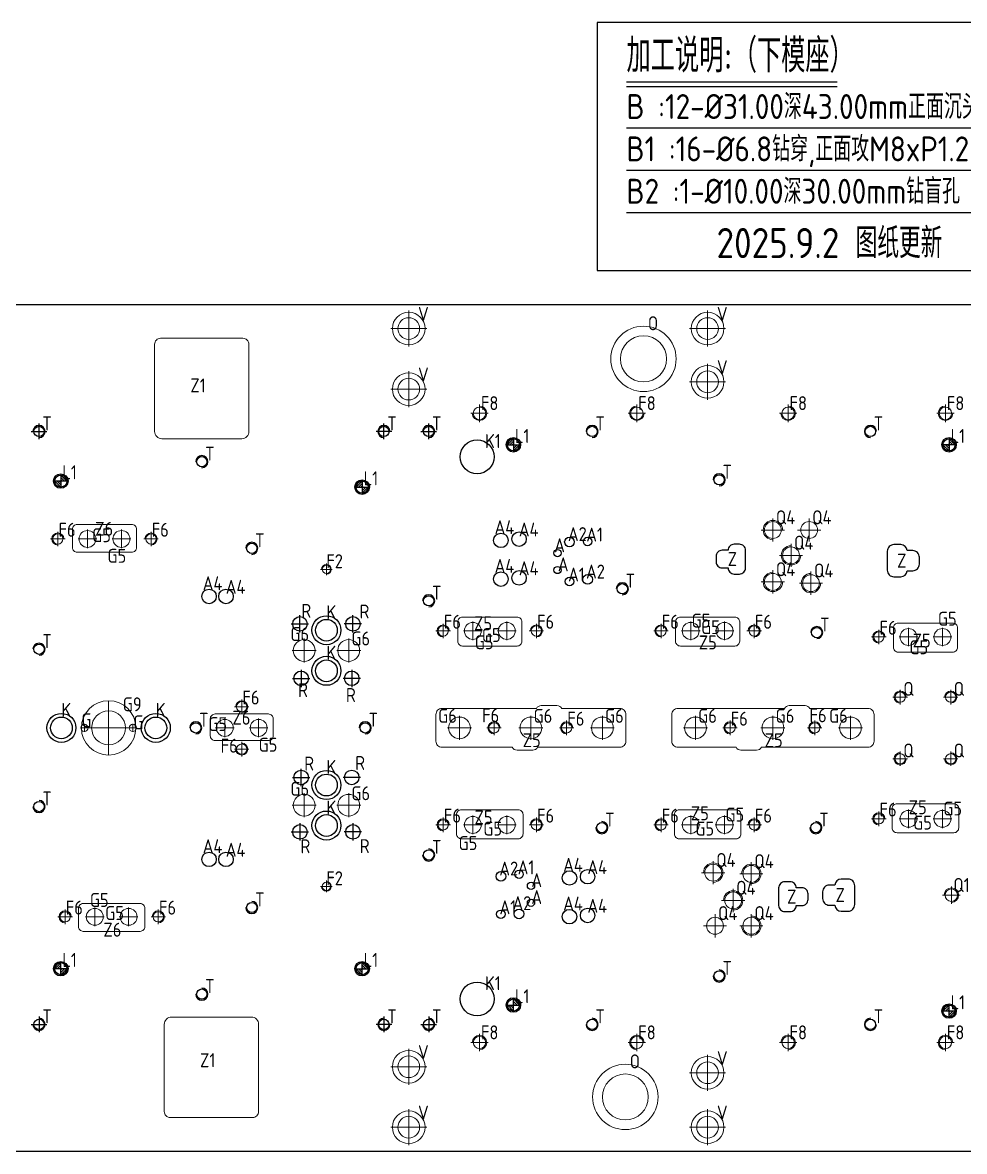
# Model space of a CAD drawing. Header units: millimetres. Extents: x 48713 to 52136, y -7473 to -5559.
# Drawn here: x 49564 to 50342, y -6492 to -5559 of the extents above; entities that cross this region are included whole.
import ezdxf
from ezdxf.enums import TextEntityAlignment as Align

# ---------------------------------------------------------------- set-up
doc = ezdxf.new("R2010")
doc.units = ezdxf.units.MM
for name, pattern in [('CENTER', [0]), ('DASHED', [0]), ('HIDDEN', [0])]:
    doc.linetypes.add(name, pattern=pattern)
for name, color, linetype in [('DIM', 4, 'Continuous'), ('LP', 255, 'Continuous'), ('LP_O', 40, 'Continuous'), ('PH', 255, 'Continuous'), ('PRESS', 3, 'Continuous'), ('TEXT', 4, 'Continuous')]:
    doc.layers.add(name, color=color, linetype=linetype)
doc.styles.add('gbenor', font='gbenor.shx', dxfattribs={"bigfont": 'gbcbig.shx'})
doc.styles.get("Standard").update_dxf_attribs({"font": 'txt.shx', "width": 0.85, "bigfont": 'ctxt.shx'})
doc.dimstyles.new('T-2-WX', dxfattribs={"dimtxt": 2, "dimasz": 2, "dimexe": 0.5, "dimexo": 0.5, "dimgap": 0.5, "dimtad": 1, "dimtxsty": 'Standard', "dimblk": 'OPEN30', "dimcen": 0, "dimazin": 3, "dimtfac": 1, "dimtmove": 0, "dimatfit": 3, "dimldrblk": 'OPEN30', "dimlwd": -1, "dimlwe": -1})

# ---------------------------------------------------------------- blocks, each defined once
blk = doc.blocks.new('locater0')
for p, q in [((-0.6, 0), (0.6, 0)), ((-0.5, -0.003), (0, 0.497)), ((-0.3, 0), (0, 0.3)), ((-0.1, 0), (0, 0.1)), ((0, 0.6), (0, -0.6)), ((0.5, 0.003), (0, -0.497)), ((0.1, 0), (0, -0.1)), ((0.3, 0), (0, -0.3))]:
    blk.add_line(p, q)
for start, end in [(90, 180), (270, 0)]:
    blk.add_arc((0, 0), 0.5, start, end)
blk = doc.blocks.new('*D7583')
at = {"layer": 'Defpoints', "color": 0}
for p in [(51417.06, -5792.37), (51441.44, -5792.37), (48827.06, -6492.37)]:
    blk.add_point(p, dxfattribs=at)
at = {"layer": 'DIM', "color": 0}
blk.add_line((51417.56, -5792.37), (51446.31, -5792.37), dxfattribs=at)
at = {"layer": 'DIM', "color": 0, "insert": (51444.12, -5790.87), "char_height": 2, "attachment_point": 5}
blk.add_mtext('700', dxfattribs=at)
blk = doc.blocks.new('_Open30')
blk = doc.blocks.new('*D7584')
at = {"layer": 'Defpoints', "color": 0}
for p in [(51417.06, -5758.21), (51417.06, -5792.37), (48827.06, -6492.37)]:
    blk.add_point(p, dxfattribs=at)
at = {"layer": 'DIM', "color": 0}
blk.add_line((51417.06, -5791.87), (51417.06, -5751.72), dxfattribs=at)
at = {"layer": 'DIM', "color": 0, "insert": (51415.56, -5754.72), "char_height": 2, "attachment_point": 5, "rotation": 90}
blk.add_mtext('2590', dxfattribs=at)

msp = doc.modelspace()

# ---------------------------------------------------------------- linework, layer by layer
at = {"layer": 'LP'}
msp.add_lwpolyline([(48827.062, -6492.37), (48827.062, -5792.37), (51417.062, -5792.37), (51417.062, -6492.37)], close=True, dxfattribs=at)
at = {"layer": 'LP_O', "color": 4, "linetype": 'CENTER', "lineweight": 15}
for p, q in [((49883.062, -5827.22), (49883.062, -5797.52)), ((50130.062, -5827.22), (50130.062, -5797.52)), ((49868.212, -5812.37), (49897.912, -5812.37)), ((50115.212, -5812.37), (50144.912, -5812.37)), ((49883.062, -5877.22), (49883.062, -5847.52)), ((50130.062, -5871.22), (50130.062, -5841.52)), ((50115.212, -5856.37), (50144.912, -5856.37)), ((49868.212, -5862.37), (49897.912, -5862.37)), ((49941.562, -5875.17), (49941.562, -5889.57)), ((50071.562, -5875.17), (50071.562, -5889.57)), ((50196.562, -5875.17), (50196.562, -5889.57)), ((50326.562, -5875.17), (50326.562, -5889.57)), ((49934.362, -5882.37), (49948.762, -5882.37)), ((50078.762, -5882.37), (50064.362, -5882.37)), ((50189.362, -5882.37), (50203.762, -5882.37)), ((50333.762, -5882.37), (50319.362, -5882.37)), ((50183.957, -5988.434), (50183.957, -5969.234)), ((50213.957, -5988.434), (50213.957, -5969.234)), ((49617.625, -5993.934), (49617.625, -5978.534)), ((49645.625, -5993.934), (49645.625, -5978.534)), ((50193.557, -5978.834), (50174.357, -5978.834)), ((50223.557, -5978.834), (50204.357, -5978.834)), ((49599.125, -5986.234), (49587.125, -5986.234)), ((49593.125, -5992.234), (49593.125, -5980.234)), ((49609.925, -5986.234), (49625.325, -5986.234)), ((49637.925, -5986.234), (49653.325, -5986.234)), ((49664.125, -5986.234), (49676.125, -5986.234)), ((49670.125, -5992.234), (49670.125, -5980.234)), ((50198.957, -5990.183), (50198.957, -6009.383)), ((49815.062, -6016.17), (49815.062, -6006.57)), ((50208.557, -5999.783), (50189.357, -5999.783)), ((49810.262, -6011.37), (49819.862, -6011.37)), ((50183.957, -6012.132), (50183.957, -6031.332)), ((50215.457, -6013.132), (50215.457, -6032.332)), ((50193.557, -6021.732), (50174.357, -6021.732)), ((50225.057, -6022.732), (50205.857, -6022.732)), ((49917.562, -6062.241), (49905.562, -6062.241)), ((49911.562, -6068.241), (49911.562, -6056.241)), ((49928.362, -6062.241), (49943.762, -6062.241)), ((49936.062, -6054.541), (49936.062, -6069.941)), ((49956.362, -6062.241), (49971.762, -6062.241)), ((49964.062, -6054.541), (49964.062, -6069.941)), ((49982.562, -6062.241), (49994.562, -6062.241)), ((49988.562, -6068.241), (49988.562, -6056.241)), ((50097.562, -6062.241), (50085.562, -6062.241)), ((50091.562, -6068.241), (50091.562, -6056.241)), ((50108.362, -6062.241), (50123.762, -6062.241)), ((50116.062, -6054.541), (50116.062, -6069.941)), ((50136.362, -6062.241), (50151.762, -6062.241)), ((50144.062, -6054.541), (50144.062, -6069.941)), ((50162.562, -6062.241), (50174.562, -6062.241)), ((50168.562, -6068.241), (50168.562, -6056.241)), ((50271.562, -6073.241), (50271.562, -6061.241)), ((50296.062, -6059.541), (50296.062, -6074.941)), ((50324.062, -6059.541), (50324.062, -6074.941)), ((49796.664, -6088.321), (49796.664, -6068.521)), ((49833.46, -6088.321), (49833.46, -6068.521)), ((50277.562, -6067.241), (50265.562, -6067.241)), ((50288.362, -6067.241), (50303.762, -6067.241)), ((50316.362, -6067.241), (50331.762, -6067.241)), ((49786.764, -6078.421), (49806.564, -6078.421)), ((49823.56, -6078.421), (49843.36, -6078.421)), ((49745.062, -6130.87), (49745.062, -6118.87)), ((50324.922, -6116.89), (50336.922, -6116.89)), ((50330.922, -6122.89), (50330.922, -6110.89)), ((49635.062, -6164.37), (49635.062, -6120.37)), ((49739.062, -6124.87), (49751.062, -6124.87)), ((49731.062, -6150.07), (49731.062, -6134.67)), ((49759.062, -6150.07), (49759.062, -6134.67)), ((49953.56, -6148.37), (49953.56, -6136.37)), ((50013.56, -6148.37), (50013.56, -6136.37)), ((50148.56, -6148.37), (50148.56, -6136.37)), ((50218.56, -6148.37), (50218.56, -6136.37)), ((49611.762, -6142.37), (49618.362, -6142.37)), ((49657.062, -6142.37), (49613.062, -6142.37)), ((49615.062, -6145.67), (49615.062, -6139.07)), ((49651.762, -6142.37), (49658.362, -6142.37)), ((49655.062, -6145.67), (49655.062, -6139.07)), ((49723.362, -6142.37), (49738.762, -6142.37)), ((49751.362, -6142.37), (49766.762, -6142.37)), ((49959.56, -6142.37), (49947.56, -6142.37)), ((50019.56, -6142.37), (50007.56, -6142.37)), ((50154.56, -6142.37), (50142.56, -6142.37)), ((50224.56, -6142.37), (50212.56, -6142.37)), ((49745.062, -6153.87), (49745.062, -6165.87)), ((49739.062, -6159.87), (49751.062, -6159.87)), ((50330.922, -6161.85), (50330.922, -6173.85)), ((50324.922, -6167.85), (50336.922, -6167.85)), ((49796.664, -6196.418), (49796.664, -6216.218)), ((49833.46, -6196.418), (49833.46, -6216.218)), ((49786.764, -6206.318), (49806.564, -6206.318)), ((49823.56, -6206.318), (49843.36, -6206.318)), ((50271.562, -6223.498), (50271.562, -6211.498)), ((50296.062, -6225.198), (50296.062, -6209.798)), ((50324.062, -6225.198), (50324.062, -6209.798)), ((49911.562, -6228.498), (49911.562, -6216.498)), ((49936.062, -6230.198), (49936.062, -6214.798)), ((49964.062, -6230.198), (49964.062, -6214.798)), ((49988.562, -6228.498), (49988.562, -6216.498)), ((50091.562, -6228.498), (50091.562, -6216.498)), ((50116.062, -6230.198), (50116.062, -6214.798)), ((50144.062, -6230.198), (50144.062, -6214.798)), ((50168.562, -6228.498), (50168.562, -6216.498)), ((50277.562, -6217.498), (50265.562, -6217.498)), ((50288.362, -6217.498), (50303.762, -6217.498)), ((50316.362, -6217.498), (50331.762, -6217.498)), ((49917.562, -6222.498), (49905.562, -6222.498)), ((49928.362, -6222.498), (49943.762, -6222.498)), ((49956.362, -6222.498), (49971.762, -6222.498)), ((49982.562, -6222.498), (49994.562, -6222.498)), ((50097.562, -6222.498), (50085.562, -6222.498)), ((50108.362, -6222.498), (50123.762, -6222.498)), ((50136.362, -6222.498), (50151.762, -6222.498)), ((50162.562, -6222.498), (50174.562, -6222.498)), ((50134.667, -6271.608), (50134.667, -6252.408)), ((50166.167, -6272.608), (50166.167, -6253.408)), ((49815.062, -6268.57), (49815.062, -6278.17)), ((50125.067, -6262.008), (50144.267, -6262.008)), ((50156.567, -6263.008), (50175.767, -6263.008)), ((49810.262, -6273.37), (49819.862, -6273.37)), ((50151.167, -6294.557), (50151.167, -6275.357)), ((50331.472, -6287.757), (50331.472, -6273.357)), ((50141.567, -6284.957), (50160.767, -6284.957)), ((50324.272, -6280.557), (50338.672, -6280.557)), ((49599.125, -6304.505), (49599.125, -6292.505)), ((49623.625, -6306.205), (49623.625, -6290.805)), ((49651.625, -6306.205), (49651.625, -6290.805)), ((49676.125, -6304.505), (49676.125, -6292.505)), ((50136.167, -6296.306), (50136.167, -6315.506)), ((50166.167, -6296.306), (50166.167, -6315.506)), ((49605.125, -6298.505), (49593.125, -6298.505)), ((49615.925, -6298.505), (49631.325, -6298.505)), ((49643.925, -6298.505), (49659.325, -6298.505)), ((49670.125, -6298.505), (49682.125, -6298.505)), ((50126.567, -6305.906), (50145.767, -6305.906)), ((50156.567, -6305.906), (50175.767, -6305.906)), ((49941.562, -6409.57), (49941.562, -6395.17)), ((50071.562, -6409.57), (50071.562, -6395.17)), ((50196.562, -6409.57), (50196.562, -6395.17)), ((50326.562, -6409.57), (50326.562, -6395.17)), ((49883.062, -6407.52), (49883.062, -6437.22)), ((49934.362, -6402.37), (49948.762, -6402.37)), ((50078.762, -6402.37), (50064.362, -6402.37)), ((50189.362, -6402.37), (50203.762, -6402.37)), ((50333.762, -6402.37), (50319.362, -6402.37)), ((50130.062, -6412.52), (50130.062, -6442.22)), ((49868.212, -6422.37), (49897.912, -6422.37)), ((50115.212, -6427.37), (50144.912, -6427.37)), ((49883.062, -6457.52), (49883.062, -6487.22)), ((50130.062, -6457.52), (50130.062, -6487.22)), ((49868.212, -6472.37), (49897.912, -6472.37)), ((50115.212, -6472.37), (50144.912, -6472.37))]:
    msp.add_line(p, q, dxfattribs=at)
at = {"layer": 'LP_O', "color": 4, "linetype": 'CENTER', "ltscale": 0.009}
for p, q in [((49577.562, -5903.87), (49577.562, -5890.87)), ((49862.562, -5903.87), (49862.562, -5890.87)), ((49899.562, -5903.87), (49899.562, -5890.87)), ((49571.062, -5897.37), (49584.062, -5897.37)), ((49869.062, -5897.37), (49856.062, -5897.37)), ((49893.062, -5897.37), (49906.062, -5897.37)), ((49577.562, -6380.87), (49577.562, -6393.87)), ((49862.562, -6380.87), (49862.562, -6393.87)), ((49899.562, -6380.87), (49899.562, -6393.87)), ((49571.062, -6387.37), (49584.062, -6387.37)), ((49869.062, -6387.37), (49856.062, -6387.37)), ((49893.062, -6387.37), (49906.062, -6387.37))]:
    msp.add_line(p, q, dxfattribs=at)
at = {"layer": 'LP_O', "color": 4, "linetype": 'CENTER'}
for p, q in [((49793.164, -6063.571), (49793.164, -6049.271)), ((49836.96, -6063.571), (49836.96, -6049.271)), ((49786.014, -6056.421), (49800.314, -6056.421)), ((49844.11, -6056.421), (49829.81, -6056.421)), ((49794.164, -6094.27), (49794.164, -6108.57)), ((49835.96, -6094.27), (49835.96, -6108.57)), ((49787.014, -6101.42), (49801.314, -6101.42)), ((49843.11, -6101.42), (49828.81, -6101.42)), ((49787.014, -6183.32), (49801.314, -6183.32)), ((49794.164, -6190.47), (49794.164, -6176.17)), ((49843.11, -6183.32), (49828.81, -6183.32)), ((49793.164, -6221.168), (49793.164, -6235.468)), ((49836.96, -6221.168), (49836.96, -6235.468)), ((49786.014, -6228.318), (49800.314, -6228.318)), ((49844.11, -6228.318), (49829.81, -6228.318))]:
    msp.add_line(p, q, dxfattribs=at)
at = {"layer": 'LP_O', "color": 94, "linetype": 'Continuous', "lineweight": 0}
for points in [[(49679.062, -5903.37), (49745.062, -5903.37, 0.4142136), (49751.062, -5897.37), (49751.062, -5825.37, 0.4142136), (49746.062, -5820.37), (49678.062, -5820.37, 0.4142136), (49673.062, -5825.37), (49673.062, -5897.37, 0.4142136)], [(49687.062, -6381.37), (49753.062, -6381.37, -0.4142136), (49759.062, -6387.37), (49759.062, -6459.37, -0.4142136), (49754.062, -6464.37), (49686.062, -6464.37, -0.4142136), (49681.062, -6459.37), (49681.062, -6387.37, -0.4142136)]]:
    msp.add_lwpolyline(points, format="xyb", close=True, dxfattribs=at)
at = {"layer": 'LP_O', "color": 94, "linetype": 'Continuous', "lineweight": 15}
for points in [[(49654.125, -5997.234), (49609.125, -5997.234, -0.4142136), (49605.125, -5993.234), (49605.125, -5978.234, -0.4142136), (49609.125, -5974.234), (49654.125, -5974.234, -0.4142136), (49658.125, -5978.234), (49658.125, -5993.234, -0.4142136)], [(49972.562, -6050.741), (49927.562, -6050.741, 0.4142136), (49923.562, -6054.741), (49923.562, -6070.741, 0.4142136), (49927.562, -6074.741), (49972.562, -6074.741, 0.4142136), (49976.562, -6070.741), (49976.562, -6054.741, 0.4142136)], [(50152.562, -6050.741), (50107.562, -6050.741, 0.4142136), (50103.562, -6054.741), (50103.562, -6070.741, 0.4142136), (50107.562, -6074.741), (50152.562, -6074.741, 0.4142136), (50156.562, -6070.741), (50156.562, -6054.741, 0.4142136)], [(50332.562, -6055.741), (50287.562, -6055.741, 0.4142136), (50283.562, -6059.741), (50283.562, -6075.741, 0.4142136), (50287.562, -6079.741), (50332.562, -6079.741, 0.4142136), (50336.562, -6075.741), (50336.562, -6059.741, 0.4142136)], [(49989.514, -6158.42, -0.2747871), (49985.56, -6160.77), (49972.56, -6160.77, -0.2747871), (49968.607, -6158.42), (49910.512, -6158.42, -0.4142136), (49905.512, -6153.42), (49905.512, -6131.319, -0.4142136), (49910.512, -6126.319), (49988.607, -6126.319, -0.2747871), (49992.56, -6123.969), (50005.56, -6123.969, -0.2747871), (50009.514, -6126.319), (50057.609, -6126.319, -0.4142136), (50062.609, -6131.319), (50062.609, -6153.42, -0.4142136), (50057.609, -6158.42)], [(50105.512, -6158.42), (50153.607, -6158.42, 0.2747871), (50157.56, -6160.77), (50170.56, -6160.77, 0.2747871), (50174.514, -6158.42), (50262.609, -6158.42, 0.4142136), (50267.609, -6153.42), (50267.609, -6131.319, 0.4142136), (50262.609, -6126.319), (50214.514, -6126.319, 0.2747871), (50210.56, -6123.969), (50197.56, -6123.969, 0.2747871), (50193.607, -6126.319), (50105.512, -6126.319, 0.4142136), (50100.512, -6131.319), (50100.512, -6153.42, 0.4142136)], [(49767.062, -6152.87), (49723.062, -6152.87, -0.4142136), (49719.062, -6148.87), (49719.062, -6134.87, -0.4142136), (49723.062, -6130.87), (49767.062, -6130.87, -0.4142136), (49771.062, -6134.87), (49771.062, -6148.87, -0.4142136)], [(49973.562, -6233.998), (49926.562, -6233.998, -0.4142136), (49922.562, -6229.998), (49922.562, -6213.998, -0.4142136), (49926.562, -6209.998), (49973.562, -6209.998, -0.4142136), (49977.562, -6213.998), (49977.562, -6229.998, -0.4142136)], [(50153.562, -6233.998), (50106.562, -6233.998, -0.4142136), (50102.562, -6229.998), (50102.562, -6213.998, -0.4142136), (50106.562, -6209.998), (50153.562, -6209.998, -0.4142136), (50157.562, -6213.998), (50157.562, -6229.998, -0.4142136)], [(50333.562, -6228.998), (50286.562, -6228.998, -0.4142136), (50282.562, -6224.998), (50282.562, -6208.998, -0.4142136), (50286.562, -6204.998), (50333.562, -6204.998, -0.4142136), (50337.562, -6208.998), (50337.562, -6224.998, -0.4142136)], [(49661.125, -6287.505), (49614.125, -6287.505, 0.4142136), (49610.125, -6291.505), (49610.125, -6306.505, 0.4142136), (49614.125, -6310.505), (49661.125, -6310.505, 0.4142136), (49665.125, -6306.505), (49665.125, -6291.505, 0.4142136)]]:
    msp.add_lwpolyline(points, format="xyb", close=True, dxfattribs=at)
at = {"layer": 'LP_O', "linetype": 'Continuous'}
for points in [[(50142.072, -5995.583, 0.4142136), (50137.072, -6000.583), (50137.072, -6005.183, 0.4142136), (50142.072, -6010.183), (50146.922, -6010.183, 0.4142136), (50151.922, -6015.183), (50156.372, -6015.183, 0.4142136), (50161.372, -6010.183), (50161.372, -5995.583, 0.4142136), (50156.372, -5990.583), (50151.922, -5990.583, 0.4142136), (50146.922, -5995.583)], [(50289.582, -5990.883), (50283.982, -5990.883, 0.4142136), (50278.482, -5996.383), (50278.482, -6011.983, 0.4142136), (50283.982, -6017.483), (50289.582, -6017.483, 0.3877946), (50295.059, -6012.483), (50299.582, -6012.483, 0.4142136), (50305.082, -6006.983), (50305.082, -6001.383, 0.4142136), (50299.582, -5995.883), (50295.059, -5995.883, 0.3877946)], [(50240.541, -6293.857), (50246.141, -6293.857, 0.4142136), (50251.641, -6288.357), (50251.641, -6272.757, 0.4142136), (50246.141, -6267.257), (50240.541, -6267.257, 0.3877946), (50235.064, -6272.257), (50230.541, -6272.257, 0.4142136), (50225.041, -6277.757), (50225.041, -6283.357, 0.4142136), (50230.541, -6288.857), (50235.064, -6288.857, 0.3877946)], [(50208.052, -6289.157, 0.4142136), (50213.052, -6284.157), (50213.052, -6279.557, 0.4142136), (50208.052, -6274.557), (50203.202, -6274.557, 0.4142136), (50198.202, -6269.557), (50193.752, -6269.557, 0.4142136), (50188.752, -6274.557), (50188.752, -6289.157, 0.4142136), (50193.752, -6294.157), (50198.202, -6294.157, 0.4142136), (50203.202, -6289.157)]]:
    msp.add_lwpolyline(points, format="xyb", close=True, dxfattribs=at)
at = {"layer": 'LP_O', "color": 4, "linetype": 'CENTER', "lineweight": 15}
for points in [[(50295.202, -6116.89), (50283.202, -6116.89)], [(50289.202, -6122.89), (50289.202, -6110.89)], [(49925.062, -6152.27), (49925.062, -6132.47)], [(49984.06, -6152.27), (49984.06, -6132.47)], [(50043.059, -6152.27), (50043.059, -6132.47)], [(50120.062, -6152.27), (50120.062, -6132.47)], [(50184.06, -6152.27), (50184.06, -6132.47)], [(50248.059, -6152.27), (50248.059, -6132.47)], [(49915.162, -6142.37), (49934.962, -6142.37)], [(49993.96, -6142.37), (49974.16, -6142.37)], [(50052.959, -6142.37), (50033.159, -6142.37)], [(50110.162, -6142.37), (50129.962, -6142.37)], [(50193.96, -6142.37), (50174.16, -6142.37)], [(50257.959, -6142.37), (50238.159, -6142.37)], [(50289.202, -6161.85), (50289.202, -6173.85)], [(50295.202, -6167.85), (50283.202, -6167.85)]]:
    msp.add_lwpolyline(points, dxfattribs=at)
at = {"layer": 'LP_O', "color": 4, "linetype": 'DASHED', "lineweight": 15}
for points in [[(50294.202, -6116.89, 2.4142136), (50289.202, -6121.89)], [(50289.202, -6162.85, 2.4142136), (50294.202, -6167.85)]]:
    msp.add_lwpolyline(points, format="xyb", dxfattribs=at)
at = {"layer": 'LP_O', "linetype": 'Continuous', "lineweight": 15}
for centre, radius in [((49883.062, -5812.37), 13.5), ((50130.062, -5812.37), 13.5), ((49883.062, -5812.37), 9), ((50130.062, -5812.37), 9), ((49883.062, -5862.37), 13.5), ((50130.062, -5856.37), 13.5), ((50130.062, -5856.37), 9), ((49883.062, -5862.37), 9), ((49617.625, -5986.234), 7), ((49645.625, -5986.234), 7), ((49936.062, -6062.241), 7), ((49964.062, -6062.241), 7), ((50116.062, -6062.241), 7), ((50144.062, -6062.241), 7), ((50296.062, -6067.241), 7), ((50324.062, -6067.241), 7), ((49796.664, -6078.421), 9), ((49833.46, -6078.421), 9), ((49635.062, -6142.37), 14), ((49731.062, -6142.37), 7), ((49759.062, -6142.37), 7), ((49925.062, -6142.37), 9), ((49984.06, -6142.37), 9), ((50043.059, -6142.37), 9), ((50120.062, -6142.37), 9), ((50184.06, -6142.37), 9), ((50248.059, -6142.37), 9), ((49615.062, -6142.37), 3), ((49655.062, -6142.37), 3), ((49796.664, -6206.318), 9), ((49833.46, -6206.318), 9), ((50296.062, -6217.498), 7), ((50324.062, -6217.498), 7), ((49936.062, -6222.498), 7), ((49964.062, -6222.498), 7), ((50116.062, -6222.498), 7), ((50144.062, -6222.498), 7), ((49623.625, -6298.505), 7), ((49651.625, -6298.505), 7), ((49883.062, -6422.37), 13.5), ((49883.062, -6422.37), 9), ((50130.062, -6427.37), 13.5), ((50130.062, -6427.37), 9), ((49883.062, -6472.37), 13.5), ((49883.062, -6472.37), 9), ((50130.062, -6472.37), 13.5), ((50130.062, -6472.37), 9)]:
    msp.add_circle(centre, radius, dxfattribs=at)
at = {"layer": 'LP_O', "linetype": 'DASHED', "lineweight": 9, "ltscale": 30}
for centre in [(50077.062, -5837.37), (50062.062, -6447.37)]:
    msp.add_circle(centre, 27, dxfattribs=at)
at = {"layer": 'LP_O', "lineweight": 9}
for centre in [(50077.062, -5837.37), (50062.062, -6447.37)]:
    msp.add_circle(centre, 19, dxfattribs=at)
at = {"layer": 'LP_O', "color": 4, "linetype": 'DASHED', "lineweight": 15}
for centre, radius in [((49941.562, -5882.37), 5.15), ((50071.562, -5882.37), 5.15), ((50196.562, -5882.37), 5.15), ((50326.562, -5882.37), 5.15), ((50183.957, -5978.834), 7), ((50213.957, -5978.834), 7), ((49593.125, -5986.234), 4.25), ((49670.125, -5986.234), 4.25), ((50198.957, -5999.783), 7), ((49815.062, -6011.37), 3.4), ((50183.957, -6021.732), 7), ((50215.457, -6022.732), 7), ((49911.562, -6062.241), 4.25), ((49988.562, -6062.241), 4.25), ((50091.562, -6062.241), 4.25), ((50168.562, -6062.241), 4.25), ((50271.562, -6067.241), 4.25), ((50289.202, -6116.89), 4.25), ((50330.922, -6116.89), 4.25), ((49745.062, -6124.87), 4.25), ((49953.56, -6142.37), 4.25), ((50013.56, -6142.37), 4.25), ((50148.56, -6142.37), 4.25), ((50218.56, -6142.37), 4.25), ((49745.062, -6159.87), 4.25), ((50289.202, -6167.85), 4.25), ((50330.922, -6167.85), 4.25), ((49911.562, -6222.498), 4.25), ((49988.562, -6222.498), 4.25), ((50091.562, -6222.498), 4.25), ((50168.562, -6222.498), 4.25), ((50271.562, -6217.498), 4.25), ((50134.667, -6262.008), 7), ((50166.167, -6263.008), 7), ((49815.062, -6273.37), 3.4), ((50151.167, -6284.957), 7), ((50331.472, -6280.557), 5.15), ((49599.125, -6298.505), 4.25), ((49676.125, -6298.505), 4.25), ((50136.167, -6305.906), 7), ((50166.167, -6305.906), 7), ((49941.562, -6402.37), 5.15), ((50071.562, -6402.37), 5.15), ((50196.562, -6402.37), 5.15), ((50326.562, -6402.37), 5.15)]:
    msp.add_circle(centre, radius, dxfattribs=at)
at = {"layer": 'LP_O'}
for centre, radius in [((49577.562, -5897.37), 4.25), ((49862.562, -5897.37), 4.25), ((49899.562, -5897.37), 4.25), ((50034.562, -5897.37), 4.25), ((50264.562, -5897.37), 4.25), ((49939.562, -5918.37), 14), ((49969.562, -5908.37), 5.005), ((50329.562, -5908.37), 5.005), ((49712.062, -5922.37), 4.25), ((50139.562, -5937.37), 4.25), ((49595.562, -5938.37), 5.005), ((49844.562, -5943.37), 5.005), ((49959.222, -5987.383), 6), ((49974.222, -5986.383), 6), ((50015.902, -5988.683), 4), ((50030.902, -5988.366), 3.5), ((49753.355, -5993.967), 4.25), ((50006.012, -5997.883), 3), ((49959.222, -6019.383), 6), ((49974.222, -6018.383), 6), ((50006.012, -6011.883), 3), ((50030.902, -6019.683), 4), ((50015.902, -6021.366), 3.5), ((50059.562, -6027.37), 4.25), ((49718.062, -6033.723), 6), ((49732.062, -6033.723), 6), ((49899.562, -6037.37), 4.25), ((49815.062, -6061.671), 12), ((50220.207, -6063.609), 4.25), ((49577.562, -6077.37), 4.25), ((49815.062, -6095.171), 12), ((49596.062, -6142.37), 12), ((49674.062, -6142.37), 12), ((49707.062, -6142.37), 4.25), ((49847.062, -6142.37), 4.25), ((49815.062, -6189.568), 12), ((49577.562, -6207.37), 4.25), ((49815.062, -6223.068), 12), ((50042.589, -6224.793), 4.25), ((50219.487, -6224.793), 4.25), ((49718.062, -6251.017), 6), ((49732.062, -6251.017), 6), ((49899.562, -6247.37), 4.25), ((50030.902, -6265.357), 6), ((49959.222, -6265.057), 4), ((49974.222, -6263.373), 3.5), ((50015.902, -6266.357), 6), ((49984.112, -6272.857), 3), ((49753.355, -6290.772), 4.25), ((49984.112, -6286.857), 3), ((49959.222, -6296.373), 3.5), ((49974.222, -6296.057), 4), ((50015.902, -6298.357), 6), ((50030.902, -6297.357), 6), ((49595.562, -6341.37), 5.005), ((49844.562, -6341.37), 5.005), ((50139.562, -6347.37), 4.25), ((49939.562, -6366.37), 14), ((49712.062, -6362.37), 4.25), ((49969.562, -6371.37), 5.005), ((50329.562, -6376.37), 5.005), ((49577.562, -6387.37), 4.25), ((49862.562, -6387.37), 4.25), ((49899.562, -6387.37), 4.25), ((50034.562, -6387.37), 4.25), ((50264.562, -6387.37), 4.25)]:
    msp.add_circle(centre, radius, dxfattribs=at)
at = {"layer": 'LP_O', "linetype": 'DASHED'}
for centre in [(49969.562, -5908.37), (50329.562, -5908.37), (49595.562, -5938.37), (49844.562, -5943.37), (49595.562, -6341.37), (49844.562, -6341.37), (49969.562, -6371.37), (50329.562, -6376.37)]:
    msp.add_circle(centre, 6, dxfattribs=at)
at = {"layer": 'LP_O', "linetype": 'Continuous'}
for centre in [(49793.164, -6056.421), (49836.96, -6056.421), (49794.164, -6101.42), (49835.96, -6101.42), (49794.164, -6183.32), (49835.96, -6183.32), (49793.164, -6228.318), (49836.96, -6228.318)]:
    msp.add_circle(centre, 6, dxfattribs=at)
at = {"layer": 'LP_O', "color": 2}
for centre in [(49815.062, -6061.671), (49815.062, -6095.171), (49596.062, -6142.37), (49674.062, -6142.37), (49815.062, -6189.568), (49815.062, -6223.068)]:
    msp.add_circle(centre, 9, dxfattribs=at)
at = {"layer": 'LP_O', "linetype": 'HIDDEN', "lineweight": 15, "ltscale": 5}
msp.add_circle((49635.062, -6142.37), 22.5, dxfattribs=at)
at = {"layer": 'LP_O', "color": 4, "linetype": 'DASHED', "lineweight": 15}
for centre, radius, start, end in [((49941.562, -5882.37), 6, 180, 90), ((50071.562, -5882.37), 6, 90, 0), ((50196.562, -5882.37), 6, 180, 90), ((50326.562, -5882.37), 6, 90, 0), ((50183.957, -5978.834), 8, 0, 270), ((49593.125, -5986.234), 5, 0, 270), ((49670.125, -5986.234), 5, 270, 180), ((50198.957, -5999.783), 8, 90, 0), ((49815.062, -6011.37), 4, 270, 180), ((50183.957, -6021.732), 8, 90, 0), ((50215.457, -6022.732), 8, 90, 0), ((49911.562, -6062.241), 5, 0, 270), ((49988.562, -6062.241), 5, 270, 180), ((50091.562, -6062.241), 5, 0, 270), ((50168.562, -6062.241), 5, 270, 180), ((50271.562, -6067.241), 5, 0, 270), ((50330.922, -6116.89), 5, 270, 180), ((49745.062, -6124.87), 5, 270, 180), ((49953.56, -6142.37), 5, 0, 270), ((50013.56, -6142.37), 5, 0, 270), ((50148.56, -6142.37), 5, 0, 270), ((50218.56, -6142.37), 5, 0, 270), ((49745.062, -6159.87), 5, 180, 90), ((50330.922, -6167.85), 5, 180, 90), ((50271.562, -6217.498), 5, 0, 270), ((49911.562, -6222.498), 5, 0, 270), ((49988.562, -6222.498), 5, 270, 180), ((50091.562, -6222.498), 5, 0, 270), ((50168.562, -6222.498), 5, 270, 180), ((50134.667, -6262.008), 8, 270, 180), ((50166.167, -6263.008), 8, 270, 180), ((49815.062, -6273.37), 4, 180, 90), ((50151.167, -6284.957), 8, 270, 180), ((50331.472, -6280.557), 6, 270, 180), ((49599.125, -6298.505), 5, 0, 270), ((49676.125, -6298.505), 5, 270, 180), ((50166.167, -6305.906), 8, 180, 90), ((49941.562, -6402.37), 6, 270, 180), ((50071.562, -6402.37), 6, 0, 270), ((50196.562, -6402.37), 6, 270, 180), ((50326.562, -6402.37), 6, 0, 270)]:
    msp.add_arc(centre, radius, start, end, dxfattribs=at)
at = {"layer": 'LP_O'}
for centre, start, end in [((49577.562, -5897.37), 270, 180), ((49862.562, -5897.37), 0, 270), ((49899.562, -5897.37), 270, 180), ((50034.562, -5897.37), 270, 180), ((50264.562, -5897.37), 0, 270), ((49712.062, -5922.37), 270, 180), ((50139.562, -5937.37), 270, 180), ((49753.355, -5993.967), 270, 180), ((50059.562, -6027.37), 270, 180), ((49899.562, -6037.37), 270, 180), ((50220.207, -6063.609), 270, 180), ((49577.562, -6077.37), 270, 180), ((49707.062, -6142.37), 270, 180), ((49847.062, -6142.37), 270, 180), ((49577.562, -6207.37), 180, 90), ((50042.589, -6224.793), 180, 90), ((50219.487, -6224.793), 180, 90), ((49899.562, -6247.37), 180, 90), ((49753.355, -6290.772), 180, 90), ((50139.562, -6347.37), 180, 90), ((49712.062, -6362.37), 180, 90), ((49577.562, -6387.37), 180, 90), ((49862.562, -6387.37), 90, 0), ((49899.562, -6387.37), 180, 90), ((50034.562, -6387.37), 180, 90), ((50264.562, -6387.37), 90, 0)]:
    msp.add_arc(centre, 5, start, end, dxfattribs=at)
at = {"layer": 'PRESS', "color": 6}
msp.add_lwpolyline([(50038.678, -5559.475), (50038.678, -5764.474), (50927.122, -5764.474), (50927.122, -5559.475)], close=True, dxfattribs=at)
at = {"layer": 'TEXT', "color": 3}
for p, q in [((50063.039, -5608.574), (50237.001, -5608.574)), ((50063.039, -5612.177), (50237.001, -5612.177)), ((50063.039, -5646.36), (50455.845, -5646.36)), ((50063.039, -5681.366), (50455.845, -5681.366)), ((50063.039, -5716.373), (50455.845, -5716.373))]:
    msp.add_line(p, q, dxfattribs=at)

# ---------------------------------------------------------------- block references
at = {"layer": 'LP_O', "yscale": 10.00999999999476, "zscale": 10.01}
for p, xscale in [((49969.562, -5908.37), 10.01000000000931), ((50329.562, -5908.37), -10.01000000000931), ((49595.562, -5938.37), -10.01000000000931), ((49844.562, -5943.37), 10.01000000000931)]:
    msp.add_blockref('locater0', p, dxfattribs=dict(at, xscale=xscale))
at = {"layer": 'LP_O', "yscale": 10.00999999999476, "zscale": 10.01, "rotation": 180}
for p, xscale in [((49595.562, -6341.37), 10.01000000000931), ((49844.562, -6341.37), -10.01000000000931), ((49969.562, -6371.37), -10.01000000000931), ((50329.562, -6376.37), 10.01000000000931)]:
    msp.add_blockref('locater0', p, dxfattribs=dict(at, xscale=xscale))

# ---------------------------------------------------------------- texts
at = {"layer": 'PH', "color": 6, "linetype": 'Continuous', "style": 'gbenor'}
msp.add_text('2025.9.2 图纸更新', height=24.8832, dxfattribs=at).set_placement((50230.735, -5740.346), align=Align.MIDDLE)
at = {"layer": 'TEXT', "color": 4, "style": 'gbenor'}
for s, height, p in [('加工说明:（下模座）', 27.7992, (50063.039, -5600.646)), ('B :12-%%C31.00深43.00mm正面沉头(矩形弹簧)', 20.592, (50063.039, -5639.153)), ('B1 :16-%%C6.8钻穿,正面攻M8xP1.25深25.00mm', 20.592, (50063.039, -5674.159)), ('B2 :1-%%C10.00深30.00mm钻盲孔', 20.592, (50063.039, -5709.166))]:
    msp.add_text(s, height=height, dxfattribs=at).set_placement(p)
for s, p in [('V', (49895.181, -5800.25)), ('O', (50084.94, -5807.967)), ('V', (50142.181, -5800.25)), ('V', (50142.181, -5844.25)), ('V', (49895.181, -5850.25)), ('Z1 ', (49712.062, -5859.351)), ('F8', (49949.934, -5873.997)), ('F8', (50079.934, -5873.997)), ('F8', (50204.934, -5873.997)), ('F8', (50334.934, -5873.997)), ('T', (49584.237, -5890.694)), ('T', (49869.237, -5890.694)), ('T', (49906.237, -5890.694)), ('T', (50041.237, -5890.694)), ('T', (50271.237, -5890.694)), ('L1', (49976.802, -5901.129)), ('L1', (50336.802, -5901.129)), ('K1', (49952.608, -5905.323)), ('T', (49718.737, -5915.694)), ('L1', (49602.802, -5931.129)), ('L1', (49851.802, -5936.129)), ('T', (50146.237, -5930.694)), ('Q4', (50194.45, -5968.34)), ('Q4', (50224.45, -5968.34)), ('F6', (49600.719, -5978.641)), ('G5', (49629.241, -5983.122)), ('Z6 ', (49634.498, -5977.841)), ('F6', (49677.719, -5978.641)), ('A4', (49962.131, -5976.526)), ('A4', (49982.169, -5978.435)), ('A2', (50022.379, -5982.205)), ('A1', (50036.657, -5982.61)), ('T', (49760.03, -5987.292)), ('A', (50007.73, -5991.469)), ('Q4', (50209.45, -5989.289)), ('G5', (49641.891, -6000.169)), ('Z', (50150.539, -6002.883)), ('Z', (50290.485, -6004.183)), ('F2', (49821.822, -6004.61)), ('A4', (49962.131, -6008.526)), ('A4', (49982.169, -6010.435)), ('A', (50010.707, -6007.187)), ('A2', (50037.379, -6013.205)), ('Q4', (50194.45, -6011.238)), ('Q4', (50225.95, -6012.238)), ('A4', (49720.971, -6022.866)), ('A1', (50021.657, -6015.61)), ('T', (50066.237, -6020.694)), ('A4', (49740.009, -6025.775)), ('T', (49906.237, -6030.694)), ('R', (49798.404, -6045.623)), ('K', (49819.061, -6046.748)), ('R', (49846.492, -6046.204)), ('F6', (49919.155, -6054.647)), ('Z5 ', (49947.599, -6055.975)), ('F6', (49996.155, -6054.647)), ('F6', (50099.155, -6054.647)), ('G5', (50124.565, -6053.737)), ('G5', (50132.445, -6059.128)), ('F6', (50176.155, -6054.647)), ('T', (50226.882, -6056.934)), ('F6', (50279.155, -6059.647)), ('G5', (50328.106, -6052.147)), ('G6', (49793.029, -6064.857)), ('G6', (49843.39, -6068.492)), ('G5', (49951.286, -6065.664)), ('T', (49584.237, -6070.694)), ('G5', (49945.414, -6071.593)), ('Z5 ', (50133.345, -6071.762)), ('G5', (50304.565, -6075.745)), ('Z5 ', (50310.062, -6070.141)), ('K', (49819.061, -6080.248)), ('R', (49795.689, -6111.129)), ('R', (49835.246, -6115.199)), ('Q', (50296.018, -6110.073)), ('Q', (50337.738, -6110.073)), ('G9', (49654.568, -6122.863)), ('F6', (49752.655, -6117.276)), ('K', (49600.06, -6127.446)), ('K', (49678.06, -6127.446)), ('Z6 ', (49747.934, -6133.976)), ('G6', (49915.132, -6132.44)), ('F6', (49950.781, -6131.996)), ('G6', (49993.99, -6132.44)), ('F6', (50021.154, -6134.776)), ('G6', (50052.989, -6132.44)), ('G6', (50129.991, -6132.44)), ('F6', (50156.154, -6134.776)), ('G6', (50193.99, -6132.44)), ('F6', (50221.34, -6131.996)), ('G6', (50238.129, -6132.44)), ('G', (49616.755, -6136.049)), ('G', (49659.689, -6137.743)), ('T', (49713.737, -6135.694)), ('G5', (49725.227, -6139.257)), ('T', (49853.737, -6135.694)), ('Z5 ', (49987.801, -6152.518)), ('Z5 ', (50187.754, -6152.518)), ('F6', (49734.688, -6157.09)), ('G5', (49766.78, -6156.304)), ('Q', (50296.018, -6161.033)), ('Q', (50337.738, -6161.033)), ('R', (49800.788, -6171.86)), ('R', (49842.903, -6171.349)), ('K', (49819.061, -6174.644)), ('G6', (49793.029, -6192.753)), ('G6', (49843.39, -6196.388)), ('T', (49584.237, -6200.694)), ('K', (49819.061, -6208.144)), ('Z5 ', (50306.778, -6207.977)), ('G5', (50332.565, -6208.994)), ('F6', (49919.155, -6214.904)), ('Z5 ', (49948.009, -6216.36)), ('F6', (49996.155, -6214.904)), ('T', (50049.264, -6218.118)), ('F6', (50099.155, -6214.904)), ('Z5 ', (50126.778, -6212.977)), ('G5', (50152.565, -6213.994)), ('F6', (50176.155, -6214.904)), ('T', (50226.162, -6218.118)), ('F6', (50279.155, -6209.904)), ('G5', (49952.445, -6225.611)), ('G5', (50127.678, -6225.611)), ('G5', (50307.678, -6220.611)), ('A4', (49720.971, -6240.16)), ('A4', (49740.009, -6243.069)), ('R', (49797.679, -6240.227)), ('R', (49846.648, -6240.033)), ('T', (49906.237, -6240.694)), ('G5', (49932.017, -6237.592)), ('A4', (50018.811, -6255.5)), ('Q4', (50145.16, -6251.514)), ('Q4', (50176.66, -6252.514)), ('A2', (49965.699, -6258.579)), ('A1', (49979.977, -6257.617)), ('A4', (50038.849, -6257.409)), ('F2', (49821.822, -6266.61)), ('A', (49988.807, -6268.161)), ('Q4', (50161.66, -6274.463)), ('Q1', (50339.844, -6272.184)), ('T', (49760.03, -6284.097)), ('A', (49988.807, -6282.161)), ('Z', (50199.584, -6281.857)), ('Z', (50239.638, -6280.557)), ('F6', (49606.719, -6290.911)), ('G5', (49627.359, -6284.57)), ('F6', (49683.719, -6290.911)), ('A1', (49964.977, -6290.617)), ('A2', (49976.592, -6287.209)), ('A4', (50018.811, -6287.5)), ('A4', (50038.849, -6289.409)), ('G5', (49640.008, -6295.392)), ('Q4', (50146.66, -6295.412)), ('Q4', (50176.66, -6295.412)), ('Z6 ', (49641.319, -6309.153)), ('L1', (49602.802, -6334.129)), ('L1', (49851.802, -6334.129)), ('T', (50146.237, -6340.694)), ('T', (49718.737, -6355.694)), ('K1', (49952.608, -6353.323)), ('L1', (49976.802, -6364.129)), ('L1', (50336.802, -6369.129)), ('T', (49584.237, -6380.694)), ('T', (49869.237, -6380.694)), ('T', (49906.237, -6380.694)), ('T', (50041.237, -6380.694)), ('T', (50271.237, -6380.694)), ('F8', (49949.934, -6393.997)), ('F8', (50079.934, -6393.997)), ('F8', (50204.934, -6393.997)), ('F8', (50334.934, -6393.997)), ('V', (49895.181, -6410.25)), ('Z1 ', (49720.062, -6416.989)), ('O', (50069.94, -6417.967)), ('V', (50142.181, -6415.25)), ('V', (49895.181, -6460.25)), ('V', (50142.181, -6460.25))]:
    msp.add_text(s, height=11.52, dxfattribs=at).set_placement(p, align=Align.MIDDLE_CENTER)

# ---------------------------------------------------------------- dimensions: what is measured, and where the dimension line sits
at = {"layer": 'DIM', "color": 4}
for offset, dtype, picture, middle in [((0, 34.156), 1, '*D7584', (51415.562, -5754.718)), ((24.376, 0), 0, '*D7583', (51444.123, -5790.87))]:
    dim = msp.add_ordinate_dim(feature_location=(51417.062, -5792.37), offset=offset, dtype=dtype, origin=(48827.062, -6492.37), dimstyle='T-2-WX', dxfattribs=at)
    dim.commit()
    dim.dimension.update_dxf_attribs({"geometry": picture, "text_midpoint": middle})

doc.saveas('drawing.dxf')
